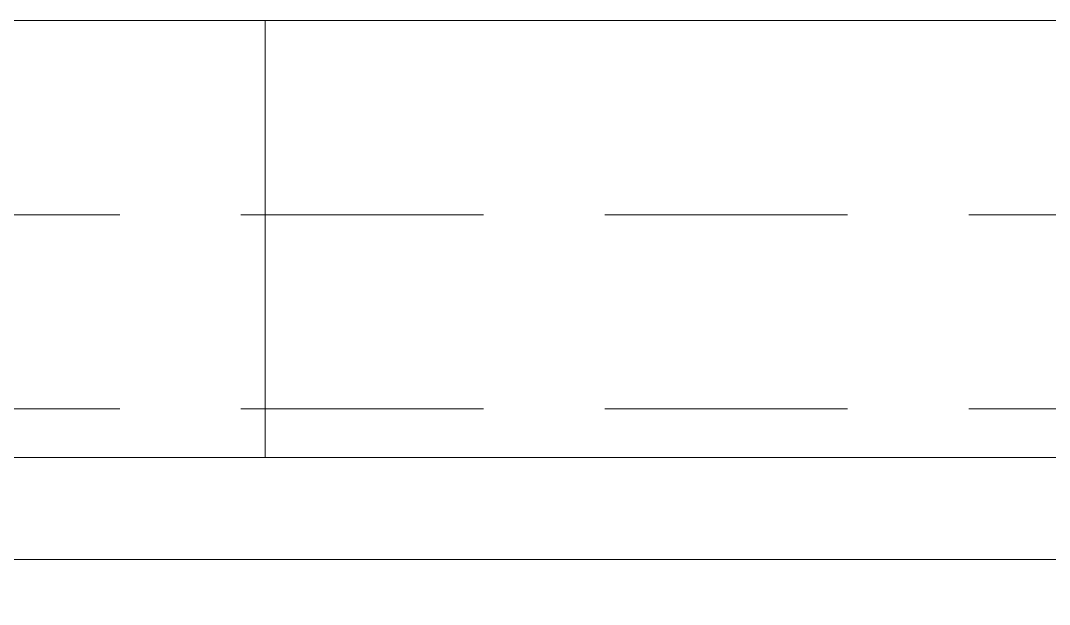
# Model space of a CAD drawing. Header units: metres. Extents: x -13316 to 152404, y -3899 to 30226.
# Drawn here: x 114835.7 to 114941.8, y 3543.5 to 3603.7 of the extents above; entities that cross this region are included whole.
import ezdxf

# ---------------------------------------------------------------- set-up
doc = ezdxf.new("R2010")
doc.units = ezdxf.units.M
doc.header["$LTSCALE"] = 100
doc.header["$MEASUREMENT"] = 0
doc.linetypes.add('HIDDEN', pattern=[0.375, 0.25, -0.125])
doc.layers.add('06A', color=9, linetype='Continuous', lineweight=9)
doc.layers.add('06D', color=9, linetype='Continuous', lineweight=9)

# ---------------------------------------------------------------- blocks, each defined once
blk = doc.blocks.new('p-harpusta-ust')
at = {"layer": '06A'}
for points in [[(-947.46, 2083), (-947.46, 2083), (-902.46, 2083), (-902.46, 460), (-947.46, 460), (-947.46, 2083)], [(-902.46, 1662.5), (-947.46, 1662.5)]]:
    blk.add_lwpolyline(points, dxfattribs=at)
at = {"layer": '06D', "linetype": 'HIDDEN'}
for points in [[(-927.46, 460), (-927.46, 2083)], [(-907.46, 460), (-907.46, 2083)]]:
    blk.add_lwpolyline(points, dxfattribs=at)
blk = doc.blocks.new('p-cati_vw')
at = {"layer": '06D'}
for points in [[(3152, -3675.03), (3152, 54.97), (1705, 54.97), (1705, -1115), (920, -1115), (920, -1520), (45, -1517.03), (45, -3135), (920, -3135), (920, -3575.03), (1705, -3575.03), (1705, -3675.03)], [(555.51, -2060), (555.51, -1810), (55.51, -1810), (55.51, -2060)]]:
    blk.add_lwpolyline(points, close=True, dxfattribs=at)
at = {"layer": '06D', "rotation": 1.082915e-10}
blk.add_blockref('p-harpusta-ust', (947.46, -3600.03), dxfattribs=at)

msp = doc.modelspace()

# ---------------------------------------------------------------- block references
at = {"layer": '06D', "rotation": 269.9999999998917}
msp.add_blockref('p-cati_vw', (116798.49, 3603.68), dxfattribs=at)

doc.saveas('drawing.dxf')
